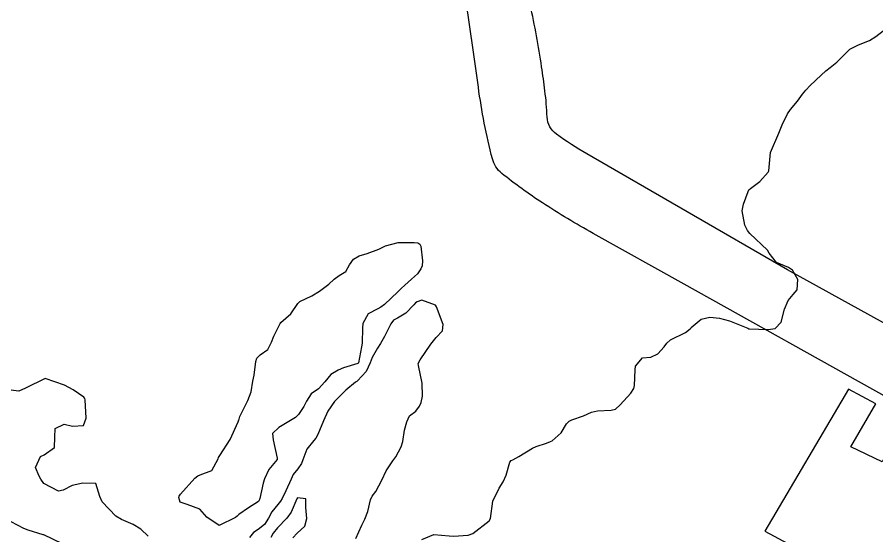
# Model space of a CAD drawing. Header units: metres. Extents: x 298520 to 308411, y 7433745 to 7450750.
# Drawn here: x 306096.4 to 306184.4, y 7435887.4 to 7435940.5 of the extents above; entities that cross this region are included whole.
import ezdxf

# ---------------------------------------------------------------- set-up
doc = ezdxf.new("R2010")
doc.units = ezdxf.units.M
doc.header["$LTSCALE"] = 10
for name, color, linetype in [('Curvas de Nivel 1m', 11, 'Continuous'), ('Curvas de Nivel 5m', 15, 'Continuous'), ('Edificações', 30, 'Continuous'), ('Vias Primárias', 230, 'Continuous')]:
    doc.layers.add(name, color=color, linetype=linetype)

msp = doc.modelspace()

# ---------------------------------------------------------------- linework, layer by layer
at = {"layer": 'Curvas de Nivel 1m', "flags": 128}
for points, elevation in [([(306137.851, 7435887.048), (306139.068, 7435887.556), (306140.654, 7435887.428), (306141.066, 7435887.365), (306142.592, 7435887.471), (306143.07, 7435887.655), (306144.723, 7435888.965), (306144.864, 7435889.185), (306145.113, 7435890.96), (306145.774, 7435892.306), (306146.183, 7435892.949), (306146.476, 7435893.613), (306146.853, 7435894.943), (306146.997, 7435895.109), (306147.166, 7435895.207), (306147.786, 7435895.548), (306149.178, 7435896.386), (306149.534, 7435896.552), (306150.601, 7435896.896), (306151.017, 7435897.059), (306151.185, 7435897.148), (306152.12, 7435897.954), (306152.667, 7435898.875), (306152.924, 7435899.156), (306153.209, 7435899.27), (306154.384, 7435899.684), (306155.221, 7435900.06), (306155.84, 7435900.217), (306157.225, 7435900.288), (306157.657, 7435900.383), (306158.168, 7435900.806), (306159.245, 7435902.023), (306159.557, 7435902.48), (306159.631, 7435902.786), (306159.671, 7435904.392), (306159.736, 7435904.785), (306160.426, 7435905.644), (306161.292, 7435905.708), (306162.008, 7435906.047), (306162.657, 7435906.756), (306162.94, 7435907.12), (306163.31, 7435907.456), (306164.826, 7435908.235), (306165.322, 7435908.58), (306165.386, 7435908.655), (306165.43, 7435908.719), (306166.447, 7435909.598), (306167.339, 7435909.784), (306168.334, 7435909.689), (306169.334, 7435909.415), (306171.226, 7435908.651), (306171.322, 7435908.607), (306171.38, 7435908.592), (306173.322, 7435908.518), (306174.02, 7435908.62), (306174.652, 7435909.291), (306174.967, 7435910.606), (306175.362, 7435911.493), (306175.868, 7435912.095), (306176.274, 7435912.591), (306176.333, 7435913.641), (306175.785, 7435914.596), (306175.397, 7435914.857), (306174.152, 7435915.367), (306173.419, 7435916.338), (306173.227, 7435916.632), (306171.44, 7435918.357), (306171.182, 7435918.653), (306170.907, 7435919.199), (306170.629, 7435920.658), (306170.792, 7435921.344), (306171.248, 7435922.652), (306171.339, 7435922.807), (306171.496, 7435922.949), (306172.465, 7435923.679), (306173.319, 7435924.632), (306173.374, 7435924.773), (306173.543, 7435926.63), (306174.396, 7435928.618), (306174.732, 7435929.457), (306175.292, 7435930.605), (306175.597, 7435931.022), (306176.326, 7435931.873), (306176.841, 7435932.588), (306177.177, 7435933.024), (306177.622, 7435933.489), (306178.734, 7435934.563), (306179.206, 7435934.99), (306179.645, 7435935.326), (306180.329, 7435935.867), (306181.002, 7435936.537), (306181.316, 7435936.884), (306181.67, 7435937.195), (306182.548, 7435937.648), (306183.679, 7435938.097), (306184.325, 7435938.5), (306185.097, 7435939.084)], 702), ([(306131.063, 7435887.13), (306131.702, 7435888.499), (306132.011, 7435889.121), (306132.305, 7435889.908), (306132.589, 7435891.115), (306132.743, 7435891.487), (306133.121, 7435891.962), (306133.756, 7435893.101), (306134.171, 7435894.071), (306134.865, 7435895.084), (306135.167, 7435895.497), (306135.727, 7435896.525), (306135.877, 7435897.073), (306136.051, 7435898.215), (306136.298, 7435899.069), (306136.585, 7435899.694), (306137.22, 7435900.175), (306137.601, 7435900.68), (306137.756, 7435901.052), (306137.897, 7435901.708), (306137.864, 7435903.051), (306137.497, 7435904.839), (306137.465, 7435905.057), (306137.669, 7435905.436), (306138.772, 7435907.038), (306139.31, 7435907.693), (306139.949, 7435908.392), (306140.027, 7435909.023), (306139.35, 7435910.862), (306139.23, 7435911.032), (306137.834, 7435911.53), (306137.356, 7435911.365), (306137.175, 7435911.242), (306137.025, 7435911.063), (306136.212, 7435910.199), (306135.332, 7435909.703), (306134.941, 7435909.473), (306134.666, 7435909.09), (306134.007, 7435907.797), (306133.617, 7435907.105), (306133.298, 7435906.619), (306132.743, 7435905.66), (306132.55, 7435905.117), (306132.151, 7435904.24), (306131.255, 7435903.283), (306131.166, 7435903.219), (306131.046, 7435903.132), (306130.066, 7435902.321), (306129.236, 7435901.507), (306128.909, 7435901.155), (306128.203, 7435900.18), (306127.761, 7435899.172), (306127.189, 7435897.773), (306126.972, 7435897.395), (306126.775, 7435897.184), (306126.07, 7435896.295), (306125.657, 7435895.195), (306125.532, 7435894.822), (306125.149, 7435894.265), (306124.671, 7435893.676), (306124.441, 7435893.21), (306123.911, 7435892.008), (306123.529, 7435891.224), (306123.379, 7435890.956), (306123.104, 7435890.635), (306122.461, 7435889.868), (306122.138, 7435889.239), (306121.73, 7435888.59), (306121.071, 7435888.059), (306120.583, 7435887.74), (306120.197, 7435887.259)], 701), ([(306109.811, 7435887.383), (306109.07, 7435888.081), (306108.262, 7435888.589), (306107.08, 7435889.086), (306106.504, 7435889.426), (306105.105, 7435890.898), (306104.861, 7435891.444), (306104.442, 7435892.766), (306103.126, 7435892.814), (306102.036, 7435892.568), (306101.119, 7435892.075), (306100.617, 7435891.996), (306099.126, 7435892.782), (306098.832, 7435893.216), (306098.664, 7435893.517), (306098.271, 7435894.398), (306098.78, 7435895.516), (306099.165, 7435895.693), (306100.212, 7435896.461), (306100.266, 7435897.499), (306100.277, 7435898.414), (306101.196, 7435898.829), (306102.048, 7435898.628), (306103.195, 7435898.711), (306103.472, 7435899.466), (306103.365, 7435901.324), (306103.318, 7435901.459), (306103.234, 7435901.596), (306102.128, 7435902.363), (306101.246, 7435902.838), (306099.253, 7435903.51), (306097.243, 7435902.508), (306096.561, 7435902.226), (306095.241, 7435902.39)], 701)]:
    msp.add_lwpolyline(points, dxfattribs=dict(at, elevation=elevation))
at = {"layer": 'Curvas de Nivel 1m', "elevation": 702, "flags": 128}
msp.add_lwpolyline([(306137.055, 7435917.436), (306137.426, 7435917.385), (306137.629, 7435917.261), (306137.731, 7435917.055), (306137.923, 7435915.567), (306137.861, 7435915.053), (306137.731, 7435914.722), (306137.39, 7435914.219), (306136.783, 7435913.665), (306136.114, 7435913.073), (306135.713, 7435912.733), (306135.366, 7435912.389), (306134.014, 7435911.1), (306133.639, 7435910.815), (306133.346, 7435910.625), (306132.328, 7435910.131), (306131.806, 7435909.125), (306131.751, 7435908.693), (306131.718, 7435907.126), (306131.671, 7435906.755), (306131.354, 7435905.129), (306131.332, 7435905.08), (306131.282, 7435905.04), (306129.823, 7435904.596), (306129.271, 7435904.367), (306128.504, 7435903.922), (306127.906, 7435903.17), (306127.246, 7435902.455), (306126.493, 7435901.935), (306126.019, 7435901.192), (306125.755, 7435900.665), (306125.212, 7435899.838), (306124.893, 7435899.52), (306124.4, 7435899.212), (306123.196, 7435898.491), (306122.542, 7435897.884), (306122.603, 7435897.236), (306123.037, 7435895.358), (306123.008, 7435895.232), (306122.174, 7435894.213), (306121.741, 7435893.244), (306121.58, 7435892.794), (306121.244, 7435891.249), (306121.216, 7435891.144), (306121.108, 7435890.934), (306120.073, 7435890.286), (306119.088, 7435889.596), (306118.918, 7435889.44), (306118.766, 7435889.275), (306117.075, 7435888.463), (306115.813, 7435889.313), (306115.095, 7435890.135), (306113.81, 7435890.632), (306113.106, 7435890.874), (306112.955, 7435891.352), (306112.98, 7435891.486), (306113.116, 7435891.69), (306114.593, 7435893.328), (306114.894, 7435893.566), (306115.138, 7435893.674), (306116.339, 7435894.114), (306116.974, 7435895.302), (306117.031, 7435895.434), (306117.166, 7435895.637), (306118.219, 7435897.284), (306119.022, 7435899.094), (306119.114, 7435899.271), (306119.136, 7435899.339), (306119.208, 7435899.639), (306119.76, 7435900.73), (306120.011, 7435901.262), (306120.344, 7435902.157), (306120.547, 7435903.257), (306120.658, 7435903.86), (306120.829, 7435905.255), (306120.93, 7435905.61), (306121.29, 7435905.937), (306122.067, 7435906.471), (306122.45, 7435907.239), (306122.689, 7435907.856), (306123.322, 7435909.145), (306123.392, 7435909.229), (306124.408, 7435910.143), (306125.142, 7435911.203), (306125.355, 7435911.399), (306126.574, 7435911.975), (306127.365, 7435912.434), (306128.312, 7435913.166), (306128.86, 7435913.678), (306129.387, 7435914.06), (306130.059, 7435914.477), (306130.431, 7435915.14), (306130.833, 7435915.712), (306131.412, 7435916.069), (306132.232, 7435916.304), (306133.419, 7435916.762), (306134.113, 7435917.1), (306135.426, 7435917.431)], close=True, dxfattribs=at)
at = {"layer": 'Curvas de Nivel 5m', "elevation": 700, "flags": 128}
for points in [[(306124.627, 7435887.207), (306125.068, 7435887.685), (306125.868, 7435888.399), (306126.07, 7435889.19), (306125.972, 7435890.319), (306125.956, 7435891.192), (306125.114, 7435891.301), (306125.027, 7435891.201), (306124.461, 7435889.841), (306124.004, 7435889.216), (306123.073, 7435888.23), (306122.613, 7435887.689), (306122.377, 7435887.237)], [(306101.054, 7435886.612), (306099.125, 7435887.509), (306099.063, 7435887.533), (306097.524, 7435887.989), (306097.069, 7435888.156), (306095.796, 7435888.832)]]:
    msp.add_lwpolyline(points, dxfattribs=at)
at = {"layer": 'Edificações'}
msp.add_lwpolyline([(306172.965, 7435887.889), (306184.222, 7435881.862), (306185.011, 7435883.811), (306187.626, 7435882.608), (306186.546, 7435880.618), (306190.243, 7435878.581), (306185.465, 7435870.48), (306190.031, 7435868.033), (306192.73, 7435872.47), (306198.458, 7435869.07), (306206.518, 7435882.851), (306200.084, 7435886.914), (306197.469, 7435882.643), (306198.631, 7435881.98), (306196.929, 7435879.036), (306191.741, 7435882.187), (306197.096, 7435894.073), (306187.341, 7435899.255), (306184.975, 7435894.985), (306181.775, 7435896.531), (306184.349, 7435900.926), (306181.526, 7435902.418)], close=True, dxfattribs=at)
at = {"layer": 'Vias Primárias', "elevation": 702.389}
msp.add_lwpolyline([(306201.867, 7435899.97), (306175.289, 7435914.643), (306154.726, 7435926.512, -0.023654), (306151.628, 7435928.502, -0.231675), (306150.671, 7435930.264, 0.02061), (306150.447, 7435932.946, 0.005579), (306150.111, 7435935.405, 0.018422), (306148.937, 7435941.729, 0.005822), (306147.986, 7435945.752, 0.165803), (306144.35, 7435951.395), (306115.688, 7435967.3), (306077.734, 7435988.35)], format="xyb", dxfattribs=at)
at = {"layer": 'Vias Primárias'}
msp.add_lwpolyline([(306241.992, 7435826.101), (306248.632, 7435838.6), (306257.859, 7435855.247, -0.008091), (306259.21, 7435857.594, 0.383662), (306258.564, 7435860.88), (306241.341, 7435870.705), (306206.292, 7435889.987), (306164.717, 7435913.152), (306155.388, 7435918.353, -0.016694), (306150.192, 7435921.482, -0.025904), (306146.027, 7435924.5, -0.161278), (306145.066, 7435925.993, -0.029403), (306143.628, 7435933.33, 0.003857), (306142.539, 7435940.928, 0.092712), (306141.066, 7435945.16, 0.120843), (306140.183, 7435946.088, 0.009747), (306134.647, 7435949.485), (306123.181, 7435955.758), (306108.546, 7435963.967), (306077.324, 7435981.436)], format="xyb", dxfattribs=at)

doc.saveas('drawing.dxf')
